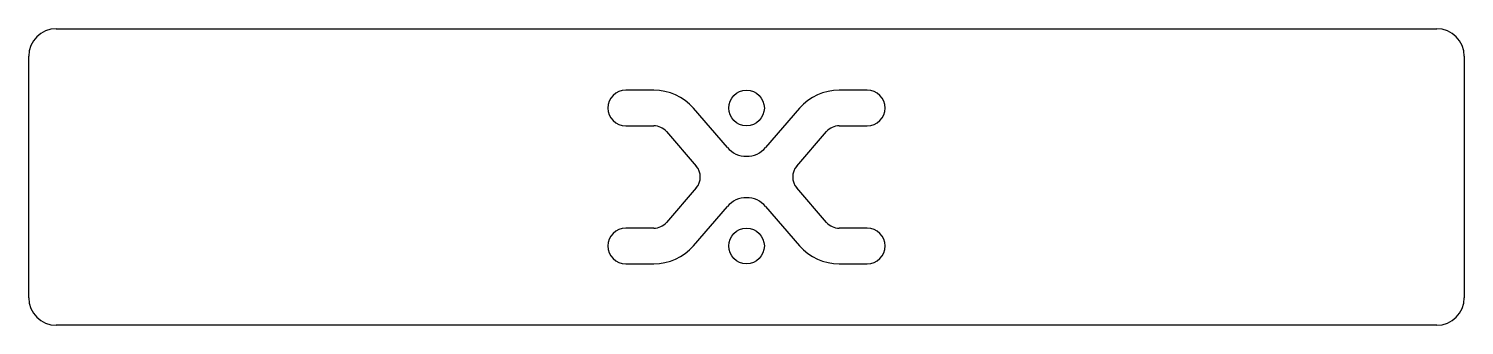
# Model space of a CAD drawing. Header units: millimetres. Extents: x 267 to 517, y -486 to -435.
import ezdxf

# ---------------------------------------------------------------- set-up
doc = ezdxf.new("R2010")
doc.units = ezdxf.units.MM
doc.header["$MEASUREMENT"] = 0
doc.layers.add('외형선(ISO)', color=7, linetype='Continuous', lineweight=50)

msp = doc.modelspace()

# ---------------------------------------------------------------- linework, layer by layer
at = {"layer": '외형선(ISO)', "color": 3, "lineweight": -3}
for p, q in [((272.28, -434.72), (512.28, -434.72)), ((267.48, -481.52), (267.48, -439.52)), ((517.08, -439.52), (517.08, -481.52)), ((376.16, -445.42), (371.28, -445.42)), ((413.28, -445.42), (408.4, -445.42)), ((388.95, -455.4), (383.05, -448.57)), ((401.51, -448.57), (395.61, -455.4)), ((371.28, -451.62), (376.16, -451.62)), ((408.4, -451.62), (413.28, -451.62)), ((378.36, -452.62), (383.54, -458.62)), ((401.02, -458.62), (406.2, -452.62)), ((383.54, -462.42), (378.36, -468.42)), ((406.2, -468.42), (401.02, -462.42)), ((383.05, -472.47), (388.95, -465.64)), ((395.61, -465.64), (401.51, -472.47)), ((376.16, -469.42), (371.28, -469.42)), ((413.28, -469.42), (408.4, -469.42)), ((371.28, -475.62), (376.16, -475.62)), ((408.4, -475.62), (413.28, -475.62)), ((512.28, -486.32), (272.28, -486.32))]:
    msp.add_line(p, q, dxfattribs=at)
for centre in [(392.28, -448.52), (392.28, -472.52)]:
    msp.add_circle(centre, 3.1, dxfattribs=at)
for centre, radius, start, end in [((272.28, -439.52), 4.8, 90, 180), ((512.28, -439.52), 4.8, 0, 90), ((371.28, -448.52), 3.1, 90, 270), ((376.16, -454.52), 9.1, 40.8387, 90), ((408.4, -454.52), 9.1, 90, 139.1613), ((413.28, -448.52), 3.1, 270, 90), ((376.16, -454.52), 2.9, 40.8387, 90), ((408.4, -454.52), 2.9, 90, 139.1613), ((392.28, -452.52), 4.4, 220.8387, 319.1613), ((381.35, -460.52), 2.9, 319.1613, 40.8387), ((403.21, -460.52), 2.9, 139.1613, 220.8387), ((392.28, -468.52), 4.4, 40.8387, 139.1613), ((376.16, -466.52), 2.9, 270, 319.1613), ((408.4, -466.52), 2.9, 220.8387, 270), ((371.28, -472.52), 3.1, 90, 270), ((413.28, -472.52), 3.1, 270, 90), ((376.16, -466.52), 9.1, 270, 319.1613), ((408.4, -466.52), 9.1, 220.8387, 270), ((272.28, -481.52), 4.8, 180, 270), ((512.28, -481.52), 4.8, 270, 0)]:
    msp.add_arc(centre, radius, start, end, dxfattribs=at)

doc.saveas('drawing.dxf')
